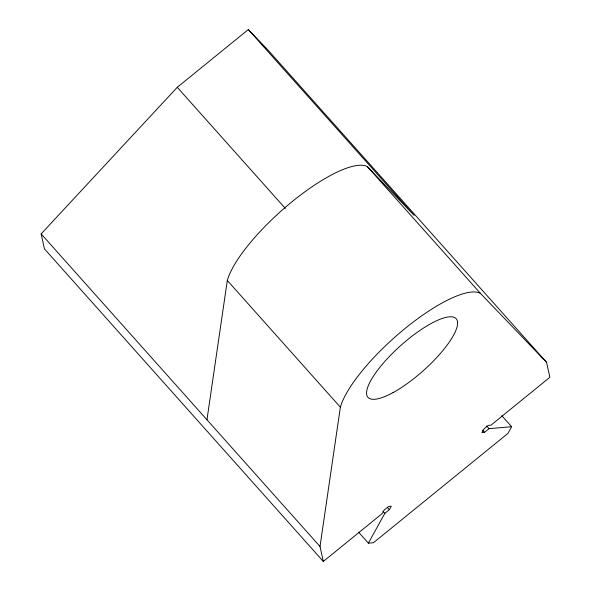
<?xml version="1.0" encoding="UTF-8"?>
<svg xmlns="http://www.w3.org/2000/svg" width="591" height="591" viewBox="0 0 591 591"><rect width="100%" height="100%" fill="white"/><g stroke="black" fill="none" stroke-linecap="round" stroke-linejoin="round"><path stroke-width="0.89" d="M206.961 419.765L227.306 280.459A94.523 27.031 -41.7 0 1 292.464 201.376A94.523 27.031 -41.7 0 1 367.366 166.625L414.151 215.42L248.331 29.55L177.27 87.305L41.141 233.896L44.428 248.848L323.307 561.45L382.207 513.572L384.12 510.114L388.649 506.428L391.272 506.206L389.358 509.664L384.83 513.35L368.378 543.151L358.56 532.144M323.307 561.45L320.019 546.498L340.364 407.192A94.523 27.031 -41.7 0 1 405.522 328.108A94.523 27.031 -41.7 0 1 480.424 293.358L546.572 362.349L549.859 377.302L490.958 425.18L488.336 425.402L483.8 429.088L481.894 432.546L484.517 432.324L489.045 428.638L511.629 426.724L507.935 433.41L373.446 542.723L368.378 543.151M248.331 29.55L267.693 49.747L546.572 362.349M367.366 166.625L480.424 293.358M501.811 415.717L511.629 426.724M486.592 425.889L489.045 428.638M177.27 87.305L285.364 208.468M482.677 430.263L484.517 432.324M227.306 280.459L340.364 407.192M387.519 507.603L389.358 509.664M382.99 511.281L384.83 513.35M41.141 233.896L320.019 546.498M393 392.616A59.078 16.895 -41.7 0 0 457.412 321.186A59.078 16.895 -41.7 0 0 385.886 360.244A59.078 16.895 -41.7 0 0 393 392.616"/></g></svg>
